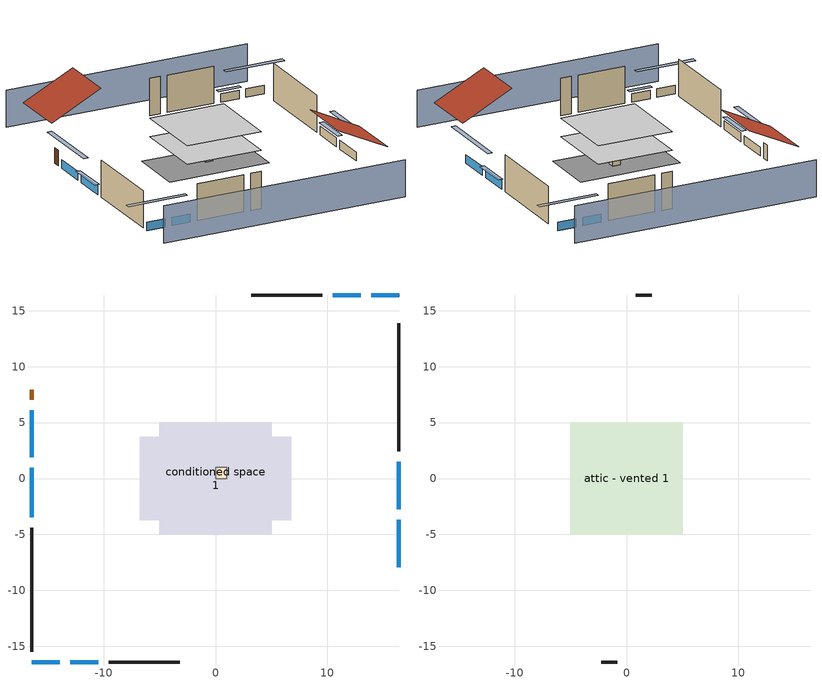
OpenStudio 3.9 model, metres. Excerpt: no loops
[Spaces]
conditioned space 1
 floor foundation (Slab1 construction): -6.75,-3.75 -6.75,3.75 6.75,3.75 6.75,-3.75 z0
 floor adiabatic (AdiabaticFloorConstruction): -5.03,-5.03 -5.03,5.03 5.03,5.03 5.03,-5.03 z2.44
 wall outside (Wall1 construction): 16.4,2.42 16.4,13.9 z0:4.88
 wall outside (Wall2 construction): -9.55,-16.4 -3.18,-16.4 z0:4.88
 wall outside (Wall3 construction): -16.4,-4.38 -16.4,-15.48 z0:4.88
 wall outside (Wall4 construction): 9.55,16.4 3.18,16.4 z0:4.88
 wall outside (AdiabaticWallConstruction): 16.4,-7.95 16.4,-3.69 / 16.4,-2.77 16.4,1.49 / -16.4,0.98 -16.4,-3.46 z0:1.16; -16.41,-16.4 -13.91,-16.4 / -12.98,-16.4 -10.48,-16.4 / 16.41,16.4 13.91,16.4 / 12.98,16.4 10.48,16.4 z0:1.1; -16.4,6.11 -16.4,1.91 z0:1.13
 wall outside (AdiabaticWallConstruction 1): -16.4,7.95 -16.4,7.04 z0:2.03
 window (WindowConstruction): 16.4,-7.95 16.4,-3.69 z0:1.16
 window (WindowConstruction 1): 16.4,-2.77 16.4,1.49 z0:1.16
 window (WindowConstruction 2): -16.4,-16.4 -13.91,-16.4 z0:1.1
 window (WindowConstruction 3): -12.98,-16.4 -10.48,-16.4 z0:1.1
 window (WindowConstruction 4): -16.4,6.11 -16.4,1.91 z0:1.13
 window (WindowConstruction 5): -16.4,0.98 -16.4,-3.46 z0:1.16
 window (WindowConstruction 6): 16.4,16.4 13.91,16.4 z0:1.1
 window (WindowConstruction 7): 12.98,16.4 10.48,16.4 z0:1.1
 door (Door): -16.4,7.95 -16.4,7.04 z0:2.03
 ceiling adiabatic (AdiabaticFloorConstruction): 5.03,-5.03 5.03,5.03 -5.03,5.03 -5.03,-5.03 z2.44
furnace airloop ret air space
 floor adiabatic (AdiabaticConst): 0,0 0,1 1,1 1,0 z0
 wall adiabatic (AdiabaticConst): 0,1 0,0 1,0 1,1 0,1 z0:1
 ceiling adiabatic (AdiabaticConst): 1,0 1,1 0,1 0,0 z1
attic - vented 1
 floor to conditioned space 1 (Floor1 construction Reversed): -5.03,-5.03 -5.03,5.03 5.03,5.03 5.03,-5.03 z4.88
 wall outside (Wall5 construction): -2.25,-16.4 -0.81,-16.4 z0:4.88
 wall outside (Wall6 construction): 2.25,16.4 0.81,16.4 z0:4.88
 roof outside (Roof1 construction): 16.4,-8.88,4.88 9.68,-8.88,8.24 9.68,-16.4,8.24 16.4,-16.4,4.88
 roof outside (Roof2 construction): -16.4,8.88,4.88 -9.68,8.88,8.24 -9.68,16.4,8.24 -16.4,16.4,4.88
shading: 16.4,20.98 -16.4,20.98 / -16.4,-20.98 16.4,-20.98 z0:4.88; 16.4,-0.95 16.4,-10.7 17.01,-10.7 17.01,-0.95 z3.9; 16.4,1.8 16.4,-3.07 17.01,-3.07 17.01,1.8 z1.46; -11.16,-16.4 -19.15,-16.4 -19.15,-17.01 -11.16,-17.01 z3.84; -10.18,-16.4 -13.28,-16.4 -13.28,-17.01 -10.18,-17.01 z1.4; -16.4,-0.83 -16.4,8.85 -17.01,8.85 -17.01,-0.83 z3.87; -16.4,-3.76 -16.4,1.29 -17.01,1.29 -17.01,-3.76 z1.46; 11.16,16.4 19.15,16.4 19.15,17.01 11.16,17.01 z3.84; 10.18,16.4 13.28,16.4 13.28,17.01 10.18,17.01 z1.4
[Site]
Portland Intl Arpt_OR: Latitude {deg}=45.59; Longitude {deg}=-122.6; Time Zone {hr}=-8; Elevation {m}=33; Terrain=Suburbs; Keep Site Location Information=Yes
[Site:GroundTemperature:Shallow]
10.2558, 8.96328, 8.85977, 9.47314, 11.9355, 14.3863, 16.5111, 17.8571, 17.9714, 16.8767, 14.8061, 12.4304
[Site:WaterMainsTemperature]
Calculation Method=Schedule; Temperature Schedule=mains temperature schedule
[Building]
Building 1
[Material] Roughness=Rough
Name | Thickness {m} | Conductivity {W/m-K} | Density {kg/m3} | Specific Heat {J/kg-K} | Thermal Absorptance | Solar Absorptance | Visible Absorptance
asphalt or fiberglass shingles | 0.00635 | 0.162714 | 1121.4 | 1465.45 | 0.9 | 0.85 | 0.85
roof rigid ins | 0.00281632 | 0.029427 | 32.04 | 1214.23 | 0.9 | 0.7 | 0.7
osb sheathing 0.5 in. | 0.0127 | 0.115458 | 512.64 | 1214.23 | 0.9 | 0.6 | 0.6
wood siding | 0.0254 | 0.102417 | 544.68 | 1172.36 | 0.9 | 0.85 | 0.85
osb sheathing 0.5 in. 1 | 0.0127 | 0.115458 | 512.64 | 1214.23 | 0.9 | 0.7 | 0.7
wall stud and cavity | 0.1397 | 0.550994 | 139.0536 | 1170.24 | 0.9 | 0.7 | 0.7
gypsum board | 0.0127 | 0.160291 | 801 | 837.4 | 0.9 | 0.6 | 0.6
wall stud and cavity 1 | 0.1397 | 0.727959 | 139.0536 | 1170.24 | 0.9 | 0.6 | 0.6
ceiling stud and cavity | 0.1397 | 0.118061 | 65.682 | 1177.47 | 0.9 | 0.7 | 0.7
concrete 4.0 in. | 0.1016 | 1.803125 | 2242.8 | 837.4 | 0.9 | 0.7 | 0.7
floor covering | 0.0127 | 0.0450781 | 54.468 | 1339.84 | 0.9 | 0.9 | 0.9
wood siding 1; wood siding 2 | 0.0254 | 0.102417 | 544.68 | 1172.36
wall rigid ins; floor rigid ins | 0.512978 | 0.029427 | 32.04 | 1214.23 | 0.9 | 0.7 | 0.7
wall stud and cavity 2 | 0.0889 | 0.380278 | 52.3479 | 1209.89 | 0.9 | 0.7 | 0.7
door material | 0.04445 | 0.0612267 | 512.64 | 1214.23 | 0.9 | 0.7 | 0.7
floor stud and cavity | 0.1397 | 1.75129 | 37.0049 | 1207.88 | 0.9 | 0.7 | 0.7
osb sheathing 0.75 in. | 0.01905 | 0.115458 | 512.64 | 1214.23 | 0.9 | 0.7 | 0.7
floor covering 1 | 0.0127 | 0.0433444 | 54.468 | 1339.84 | 0.9 | 0.6 | 0.6
wall stud and cavity 3 | 0.0889 | 0.391764 | 83.0341 | 1211.67 | 0.9 | 0.7 | 0.7
furniture material conditioned space 1 | 0.1524 | 0.115458 | 640.8 | 1214.23 | 0.9 | 0.6 | 0.6
[Construction]
Roof1 construction; Roof2 construction: asphalt or fiberglass shingles, roof rigid ins, osb sheathing 0.5 in.
Wall1 construction; Wall2 construction; Wall3 construction; Wall4 construction: wood siding, osb sheathing 0.5 in. 1, wall stud and cavity, gypsum board
Wall5 construction; Wall6 construction: wood siding, osb sheathing 0.5 in. 1, wall stud and cavity 1
Floor1 construction Reversed: gypsum board, ceiling stud and cavity
Slab1 construction: concrete 4.0 in., floor covering
WindowConstruction; WindowConstruction 1; WindowConstruction 2; WindowConstruction 3; WindowConstruction 4; WindowConstruction 5; WindowConstruction 6; WindowConstruction 7: WindowMaterial
AdiabaticWallConstruction: wood siding 1, wall rigid ins, wall stud and cavity 2, gypsum board
Door: door material
AdiabaticWallConstruction 1: wood siding 2, wall rigid ins, wall stud and cavity 2, gypsum board
AdiabaticFloorConstruction: floor stud and cavity, floor rigid ins, osb sheathing 0.75 in., floor covering 1
PartitionWallConstruction: gypsum board, wall stud and cavity 3, gypsum board
furniture construction conditioned space 1: furniture material conditioned space 1
AdiabaticConst: Adiabatic
[WindowMaterial:SimpleGlazingSystem]
WindowMaterial: U-Factor {W/m2-K}=4.76952; Solar Heat Gain Coefficient=0.63
[Material:NoMass]
Adiabatic: Roughness=Rough; Thermal Resistance {m2-K/W}=176.1
[ThermalZone] Multiplier=1; Use Ideal Air Loads=No
Name | Volume {m3} | Thermostat
conditioned space | 493.619 | conditioned space temperature setpoint
attic - vented | 75.9013
furnace airloop ret air zone | 1
[Sizing:Zone] Zone Cooling Design Supply Air Temperature Input Method=SupplyAirTemperature; Zone Cooling Design Supply Air Temperature {C}=14; Zone Cooling Design Supply Air Temperature Difference {deltaC}=11.11; Zone Heating Design Supply Air Temperature Input Method=SupplyAirTemperature; Zone Heating Design Supply Air Temperature {C}=40; Zone Heating Design Supply Air Temperature Difference {deltaC}=11.11; Zone Cooling Design Supply Air Humidity Ratio {kg-H2O/kg-air}=0.0085; Zone Heating Design Supply Air Humidity Ratio {kg-H2O/kg-air}=0.008; Cooling Design Air Flow Method=DesignDay; Heating Design Air Flow Method=DesignDay; Account for Dedicated Outdoor Air System=No; Dedicated Outdoor Air System Control Strategy=NeutralSupplyAir; Dedicated Outdoor Air Low Setpoint Temperature for Design {C}=autosize; Dedicated Outdoor Air High Setpoint Temperature for Design {C}=autosize; Zone Load Sizing Method=Sensible Load Only No Latent Load; Zone Latent Cooling Design Supply Air Humidity Ratio Input Method=HumidityRatioDifference; Zone Cooling Design Supply Air Humidity Ratio Difference {kgWater/kgDryAir}=0.005; Zone Latent Heating Design Supply Air Humidity Ratio Input Method=HumidityRatioDifference; Zone Humidification Design Supply Air Humidity Ratio Difference {kgWater/kgDryAir}=0.005; Sizing Option=Coincident
attic - vented; furnace airloop ret air zone
[Space]
Name | Thermal Zone | Volume {m3}
conditioned space 1 | conditioned space | 493.619
attic - vented 1 | attic - vented | 75.9013
furnace airloop ret air space | furnace airloop ret air zone
[ThermostatSetpoint:DualSetpoint]
conditioned space temperature setpoint: Heating Setpoint Temperature Schedule=heating setpoint; Cooling Setpoint Temperature Schedule=cooling setpoint; Temperature Difference Between Cutout And Setpoint {deltaC}=0
[Foundation:Kiva]
Foundation Kiva 1: Initial Indoor Air Temperature {C}=16.1111; Wall Height Above Grade {m}=0.1016; Wall Depth Below Slab {m}=0.2032
[Foundation:Kiva:Settings]
Soil Conductivity {W/m-K}=1.3848; Soil Density {kg/m3}=1842.3; Soil Specific Heat {J/kg-K}=418.7; Ground Solar Absorptivity=0.9; Ground Thermal Absorptivity=0.9; Ground Surface Roughness {m}=0.03; Far-Field Width {m}=40; Deep-Ground Boundary Condition=ZeroFlux; Deep-Ground Depth {m}=40; Minimum Cell Dimension {m}=0.2; Maximum Cell Growth Coefficient=3; Simulation Timestep=Timestep
[SurfaceProperty:ExposedFoundationPerimeter]
Slab1: Exposed Perimeter Calculation Method=TotalExposedPerimeter; Total Exposed Perimeter {m}=42.00144
[SurfaceProperty:IncidentSolarMultiplier] Incident Solar Multiplier=1; Incident Solar Multiplier Schedule=trans schedule winter=0.85 summer=0.7
Window1; Window2; Window3; Window4; Window5; Window6; Window7; Window8
[InternalMass:Definition] Design Level Calculation Method=SurfaceArea
Name | Construction | Surface Area {m2}
partition wall mass | PartitionWallConstruction | 202.436
furniture mass conditioned space 1 | furniture construction conditioned space 1 | 80.97429
[InternalMass] Space or SpaceType=conditioned space 1; Multiplier=1
Name | Internal Mass Definition
partition wall mass | partition wall mass
furniture mass conditioned space 1 | furniture mass conditioned space 1
[EnergyManagementSystem:Sensor]
Name | Output Variable or Output Meter Index Key | Output Variable or Output Meter
water_heater_T_set | water heater setpoint | Schedule Value
out_pb_s |  | Site Outdoor Air Barometric Pressure
out_wt_s |  | Site Outdoor Air Humidity Ratio
site_vw_s |  | Site Wind Speed
cool_season | cooling season schedule | Schedule Value
furnace_airloop_AH_MFR_s | Node 14 | System Node Mass Flow Rate
furnace_airloop_AH_VFR_s | Node 14 | System Node Current Density Volume Flow Rate
furnace_airloop_AH_Tout_s | Node 14 | System Node Temperature
furnace_airloop_AH_Wout_s | Node 14 | System Node Humidity Ratio
furnace_airloop_RA_T_s | Node 17 | System Node Temperature
furnace_airloop_Ra_W_s | Node 17 | System Node Humidity Ratio
furnace_airloop_0_DZ_T_s | attic - vented | Zone Air Temperature
furnace_airloop_0_DZ_W_s | attic - vented | Zone Mean Air Humidity Ratio
natural_vent_s | natural vent schedule | Schedule Value
htg_sp_s; htg_sp_s_1 | heating setpoint | Schedule Value
clg_sp_s; clg_sp_s_1 | cooling setpoint | Schedule Value
mech_vent_range_fan_0_sch_s | mech vent range fan 0 schedule | Schedule Value
mech_vent_bath_fan_0_sch_s | mech vent bath fan 0 schedule | Schedule Value
clothes_dryer_exhaust_0_sch_s | clothes_dryer | Schedule Value
htg_load_cond |  | Heating:EnergyTransfer:Zone:CONDITIONED SPACE
clg_load_cond |  | Cooling:EnergyTransfer:Zone:CONDITIONED SPACE
htg_load_duct |  | Heating:EnergyTransfer:Zone:FURNACE AIRLOOP RET AIR ZONE
clg_load_duct |  | Cooling:EnergyTransfer:Zone:FURNACE AIRLOOP RET AIR ZONE
s_conv | Floor1 | Surface Inside Face Convection Heat Gain Energy
s_ig | Floor1 | Surface Inside Face Internal Gains Radiation Heat Gain Energy
s_sol | Floor1 | Surface Inside Face Solar Radiation Heat Gain Energy
s_lgt | Floor1 | Surface Inside Face Lights Radiation Heat Gain Energy
s_surf | Floor1 | Surface Inside Face Net Surface Thermal Radiation Heat Gain Energy
s_conv_1 | inferred conditioned ceiling | Surface Inside Face Convection Heat Gain Energy
s_ig_1 | inferred conditioned ceiling | Surface Inside Face Internal Gains Radiation Heat Gain Energy
s_sol_1 | inferred conditioned ceiling | Surface Inside Face Solar Radiation Heat Gain Energy
s_lgt_1 | inferred conditioned ceiling | Surface Inside Face Lights Radiation Heat Gain Energy
s_surf_1 | inferred conditioned ceiling | Surface Inside Face Net Surface Thermal Radiation Heat Gain Energy
s_conv_2 | inferred conditioned floor | Surface Inside Face Convection Heat Gain Energy
s_ig_2 | inferred conditioned floor | Surface Inside Face Internal Gains Radiation Heat Gain Energy
s_sol_2 | inferred conditioned floor | Surface Inside Face Solar Radiation Heat Gain Energy
s_lgt_2 | inferred conditioned floor | Surface Inside Face Lights Radiation Heat Gain Energy
s_surf_2 | inferred conditioned floor | Surface Inside Face Net Surface Thermal Radiation Heat Gain Energy
s_conv_3 | Slab1 | Surface Inside Face Convection Heat Gain Energy
s_ig_3 | Slab1 | Surface Inside Face Internal Gains Radiation Heat Gain Energy
s_sol_3 | Slab1 | Surface Inside Face Solar Radiation Heat Gain Energy
s_lgt_3 | Slab1 | Surface Inside Face Lights Radiation Heat Gain Energy
s_surf_3 | Slab1 | Surface Inside Face Net Surface Thermal Radiation Heat Gain Energy
ss_sol | Door1 | Surface Inside Face Solar Radiation Heat Gain Energy
ss_lgt | Door1 | Surface Inside Face Lights Radiation Heat Gain Energy
ss_conv | Door1 | Surface Inside Face Convection Heat Gain Energy
ss_ig | Door1 | Surface Inside Face Internal Gains Radiation Heat Gain Energy
ss_surf | Door1 | Surface Inside Face Net Surface Thermal Radiation Heat Gain Energy
ss_conv_1 | Window1 | Surface Inside Face Convection Heat Gain Energy
ss_ig_1 | Window1 | Surface Inside Face Internal Gains Radiation Heat Gain Energy
ss_surf_1 | Window1 | Surface Inside Face Net Surface Thermal Radiation Heat Gain Energy
ss_trans_in | Window1 | Surface Window Transmitted Solar Radiation Rate
ss_back_out | Window1 | Surface Window Shortwave from Zone Back Out Window Heat Transfer Rate
ss_trans_out | Window1 | Surface Inside Face Initial Transmitted Diffuse Transmitted Out Window Solar Radiation Rate
ss_conv_2 | Window2 | Surface Inside Face Convection Heat Gain Energy
ss_ig_2 | Window2 | Surface Inside Face Internal Gains Radiation Heat Gain Energy
ss_surf_2 | Window2 | Surface Inside Face Net Surface Thermal Radiation Heat Gain Energy
ss_trans_in_1 | Window2 | Surface Window Transmitted Solar Radiation Rate
ss_back_out_1 | Window2 | Surface Window Shortwave from Zone Back Out Window Heat Transfer Rate
ss_trans_out_1 | Window2 | Surface Inside Face Initial Transmitted Diffuse Transmitted Out Window Solar Radiation Rate
ss_conv_3 | Window3 | Surface Inside Face Convection Heat Gain Energy
ss_ig_3 | Window3 | Surface Inside Face Internal Gains Radiation Heat Gain Energy
ss_surf_3 | Window3 | Surface Inside Face Net Surface Thermal Radiation Heat Gain Energy
ss_trans_in_2 | Window3 | Surface Window Transmitted Solar Radiation Rate
ss_back_out_2 | Window3 | Surface Window Shortwave from Zone Back Out Window Heat Transfer Rate
ss_trans_out_2 | Window3 | Surface Inside Face Initial Transmitted Diffuse Transmitted Out Window Solar Radiation Rate
ss_conv_4 | Window4 | Surface Inside Face Convection Heat Gain Energy
ss_ig_4 | Window4 | Surface Inside Face Internal Gains Radiation Heat Gain Energy
ss_surf_4 | Window4 | Surface Inside Face Net Surface Thermal Radiation Heat Gain Energy
ss_trans_in_3 | Window4 | Surface Window Transmitted Solar Radiation Rate
ss_back_out_3 | Window4 | Surface Window Shortwave from Zone Back Out Window Heat Transfer Rate
ss_trans_out_3 | Window4 | Surface Inside Face Initial Transmitted Diffuse Transmitted Out Window Solar Radiation Rate
ss_conv_5 | Window5 | Surface Inside Face Convection Heat Gain Energy
ss_ig_5 | Window5 | Surface Inside Face Internal Gains Radiation Heat Gain Energy
ss_surf_5 | Window5 | Surface Inside Face Net Surface Thermal Radiation Heat Gain Energy
ss_trans_in_4 | Window5 | Surface Window Transmitted Solar Radiation Rate
ss_back_out_4 | Window5 | Surface Window Shortwave from Zone Back Out Window Heat Transfer Rate
ss_trans_out_4 | Window5 | Surface Inside Face Initial Transmitted Diffuse Transmitted Out Window Solar Radiation Rate
ss_conv_6 | Window6 | Surface Inside Face Convection Heat Gain Energy
ss_ig_6 | Window6 | Surface Inside Face Internal Gains Radiation Heat Gain Energy
ss_surf_6 | Window6 | Surface Inside Face Net Surface Thermal Radiation Heat Gain Energy
ss_trans_in_5 | Window6 | Surface Window Transmitted Solar Radiation Rate
ss_back_out_5 | Window6 | Surface Window Shortwave from Zone Back Out Window Heat Transfer Rate
ss_trans_out_5 | Window6 | Surface Inside Face Initial Transmitted Diffuse Transmitted Out Window Solar Radiation Rate
ss_conv_7 | Window7 | Surface Inside Face Convection Heat Gain Energy
ss_ig_7 | Window7 | Surface Inside Face Internal Gains Radiation Heat Gain Energy
ss_surf_7 | Window7 | Surface Inside Face Net Surface Thermal Radiation Heat Gain Energy
ss_trans_in_6 | Window7 | Surface Window Transmitted Solar Radiation Rate
ss_back_out_6 | Window7 | Surface Window Shortwave from Zone Back Out Window Heat Transfer Rate
ss_trans_out_6 | Window7 | Surface Inside Face Initial Transmitted Diffuse Transmitted Out Window Solar Radiation Rate
ss_conv_8 | Window8 | Surface Inside Face Convection Heat Gain Energy
ss_ig_8 | Window8 | Surface Inside Face Internal Gains Radiation Heat Gain Energy
ss_surf_8 | Window8 | Surface Inside Face Net Surface Thermal Radiation Heat Gain Energy
ss_trans_in_7 | Window8 | Surface Window Transmitted Solar Radiation Rate
ss_back_out_7 | Window8 | Surface Window Shortwave from Zone Back Out Window Heat Transfer Rate
ss_trans_out_7 | Window8 | Surface Inside Face Initial Transmitted Diffuse Transmitted Out Window Solar Radiation Rate
s_conv_4 | Wall1 | Surface Inside Face Convection Heat Gain Energy
s_ig_4 | Wall1 | Surface Inside Face Internal Gains Radiation Heat Gain Energy
s_sol_4 | Wall1 | Surface Inside Face Solar Radiation Heat Gain Energy
s_lgt_4 | Wall1 | Surface Inside Face Lights Radiation Heat Gain Energy
s_surf_4 | Wall1 | Surface Inside Face Net Surface Thermal Radiation Heat Gain Energy
s_conv_5 | Wall2 | Surface Inside Face Convection Heat Gain Energy
s_ig_5 | Wall2 | Surface Inside Face Internal Gains Radiation Heat Gain Energy
s_sol_5 | Wall2 | Surface Inside Face Solar Radiation Heat Gain Energy
s_lgt_5 | Wall2 | Surface Inside Face Lights Radiation Heat Gain Energy
s_surf_5 | Wall2 | Surface Inside Face Net Surface Thermal Radiation Heat Gain Energy
s_conv_6 | Wall3 | Surface Inside Face Convection Heat Gain Energy
s_ig_6 | Wall3 | Surface Inside Face Internal Gains Radiation Heat Gain Energy
s_sol_6 | Wall3 | Surface Inside Face Solar Radiation Heat Gain Energy
s_lgt_6 | Wall3 | Surface Inside Face Lights Radiation Heat Gain Energy
s_surf_6 | Wall3 | Surface Inside Face Net Surface Thermal Radiation Heat Gain Energy
s_conv_7 | Wall4 | Surface Inside Face Convection Heat Gain Energy
s_ig_7 | Wall4 | Surface Inside Face Internal Gains Radiation Heat Gain Energy
s_sol_7 | Wall4 | Surface Inside Face Solar Radiation Heat Gain Energy
s_lgt_7 | Wall4 | Surface Inside Face Lights Radiation Heat Gain Energy
s_surf_7 | Wall4 | Surface Inside Face Net Surface Thermal Radiation Heat Gain Energy
im_conv | furniture mass conditioned space 1 | Surface Inside Face Convection Heat Gain Energy
im_ig | furniture mass conditioned space 1 | Surface Inside Face Internal Gains Radiation Heat Gain Energy
im_sol | furniture mass conditioned space 1 | Surface Inside Face Solar Radiation Heat Gain Energy
im_lgt | furniture mass conditioned space 1 | Surface Inside Face Lights Radiation Heat Gain Energy
im_surf | furniture mass conditioned space 1 | Surface Inside Face Net Surface Thermal Radiation Heat Gain Energy
im_conv_1 | partition wall mass | Surface Inside Face Convection Heat Gain Energy
im_ig_1 | partition wall mass | Surface Inside Face Internal Gains Radiation Heat Gain Energy
im_sol_1 | partition wall mass | Surface Inside Face Solar Radiation Heat Gain Energy
im_lgt_1 | partition wall mass | Surface Inside Face Lights Radiation Heat Gain Energy
im_surf_1 | partition wall mass | Surface Inside Face Net Surface Thermal Radiation Heat Gain Energy
airflow_gain | infil flow | Infiltration Sensible Heat Gain Energy
airflow_loss | infil flow | Infiltration Sensible Heat Loss Energy
airflow_gain_1 | natural vent flow | Infiltration Sensible Heat Gain Energy
airflow_loss_1 | natural vent flow | Infiltration Sensible Heat Loss Energy
airflow_gain_2 | whole house fan flow | Infiltration Sensible Heat Gain Energy
airflow_loss_2 | whole house fan flow | Infiltration Sensible Heat Loss Energy
mv_conv | mech vent bath fan 0 | Electric Equipment Convective Heating Energy
mv_rad | mech vent bath fan 0 | Electric Equipment Radiant Heating Energy
mv_conv_1 | mech vent house fan | Electric Equipment Convective Heating Energy
mv_rad_1 | mech vent house fan | Electric Equipment Radiant Heating Energy
mv_conv_2 | mech vent house fan cfis | Electric Equipment Convective Heating Energy
mv_rad_2 | mech vent house fan cfis | Electric Equipment Radiant Heating Energy
mv_conv_3 | mech vent range fan 0 | Electric Equipment Convective Heating Energy
mv_rad_3 | mech vent range fan 0 | Electric Equipment Radiant Heating Energy
mv_conv_4 | mech vent house fan latent load | Other Equipment Convective Heating Energy
mv_rad_4 | mech vent house fan latent load | Other Equipment Radiant Heating Energy
mv_conv_5 | mech vent house fan sensible load | Other Equipment Convective Heating Energy
mv_rad_5 | mech vent house fan sensible load | Other Equipment Radiant Heating Energy
ducts_conv | furnace airloop_0 RetCondToRP | Other Equipment Convective Heating Energy
ducts_rad | furnace airloop_0 RetCondToRP | Other Equipment Radiant Heating Energy
ducts_conv_1 | furnace airloop_0 RetLatLkToRP | Other Equipment Convective Heating Energy
ducts_rad_1 | furnace airloop_0 RetLatLkToRP | Other Equipment Radiant Heating Energy
ducts_conv_2 | furnace airloop_0 RetSensLkToRP | Other Equipment Convective Heating Energy
ducts_rad_2 | furnace airloop_0 RetSensLkToRP | Other Equipment Radiant Heating Energy
ducts_conv_3 | furnace airloop_0 SupCondToLv | Other Equipment Convective Heating Energy
ducts_rad_3 | furnace airloop_0 SupCondToLv | Other Equipment Radiant Heating Energy
ducts_conv_4 | furnace airloop_0 SupLatLkToCond | Other Equipment Convective Heating Energy
ducts_rad_4 | furnace airloop_0 SupLatLkToCond | Other Equipment Radiant Heating Energy
ducts_conv_5 | furnace airloop_0 SupSensLkToCond | Other Equipment Convective Heating Energy
ducts_rad_5 | furnace airloop_0 SupSensLkToCond | Other Equipment Radiant Heating Energy
ig_lgt_conv | interior lighting | Lights Convective Heating Energy
ig_lgt_rad | interior lighting | Lights Radiant Heating Energy
ig_lgt_vis | interior lighting | Lights Visible Radiation Heating Energy
ig_ee_conv | ceiling fan | Electric Equipment Convective Heating Energy
ig_ee_rad | ceiling fan | Electric Equipment Radiant Heating Energy
ig_ee_conv_1 | clothes dryer | Electric Equipment Convective Heating Energy
ig_ee_rad_1 | clothes dryer | Electric Equipment Radiant Heating Energy
ig_ee_conv_2 | clothes washer | Electric Equipment Convective Heating Energy
ig_ee_rad_2 | clothes washer | Electric Equipment Radiant Heating Energy
ig_ee_conv_3 | cooking range | Electric Equipment Convective Heating Energy
ig_ee_rad_3 | cooking range | Electric Equipment Radiant Heating Energy
ig_ee_conv_4 | dishwasher | Electric Equipment Convective Heating Energy
ig_ee_rad_4 | dishwasher | Electric Equipment Radiant Heating Energy
ig_ee_conv_5 | fridge | Electric Equipment Convective Heating Energy
ig_ee_rad_5 | fridge | Electric Equipment Radiant Heating Energy
ig_ee_conv_6 | misc plug loads | Electric Equipment Convective Heating Energy
ig_ee_rad_6 | misc plug loads | Electric Equipment Radiant Heating Energy
ig_ee_conv_7 | misc pool pump | Electric Equipment Convective Heating Energy
ig_ee_rad_7 | misc pool pump | Electric Equipment Radiant Heating Energy
ig_ee_conv_8 | misc tv | Electric Equipment Convective Heating Energy
ig_ee_rad_8 | misc tv | Electric Equipment Radiant Heating Energy
ig_ee_conv_9 | whole house fan | Electric Equipment Convective Heating Energy
ig_ee_rad_9 | whole house fan | Electric Equipment Radiant Heating Energy
ig_oe_conv | clothes dryer 1 | Other Equipment Convective Heating Energy
ig_oe_rad | clothes dryer 1 | Other Equipment Radiant Heating Energy
ig_oe_conv_1 | cooking range 1 | Other Equipment Convective Heating Energy
ig_oe_rad_1 | cooking range 1 | Other Equipment Radiant Heating Energy
ig_oe_conv_2 | general water use latent | Other Equipment Convective Heating Energy
ig_oe_rad_2 | general water use latent | Other Equipment Radiant Heating Energy
ig_oe_conv_3 | general water use sensible | Other Equipment Convective Heating Energy
ig_oe_rad_3 | general water use sensible | Other Equipment Radiant Heating Energy
ig_oe_conv_4 | water heater energy adjustment1 | Other Equipment Convective Heating Energy
ig_oe_rad_4 | water heater energy adjustment1 | Other Equipment Radiant Heating Energy
ig_oe_conv_5 | water heater lat | Other Equipment Convective Heating Energy
ig_oe_rad_5 | water heater lat | Other Equipment Radiant Heating Energy
ig_oe_conv_6 | water heater sens | Other Equipment Convective Heating Energy
ig_oe_rad_6 | water heater sens | Other Equipment Radiant Heating Energy
ig_ppl_conv | occupants | People Convective Heating Energy
ig_ppl_rad | occupants | People Radiant Heating Energy
[EnergyManagementSystem:Program]
room_ac_supply_fan_disaggregate_program: Set room_ac_supply_fan_clg = 0; If room_ac_clg_coil_s > 0; Set room_ac_supply_fan_clg = room_ac_supply_fan_s; EndIf
furnace_supply_fan_disaggregate_program: Set furnace_supply_fan_primary_htg = 0; If furnace_htg_coil_s > 0; Set furnace_supply_fan_primary_htg = furnace_supply_fan_s; EndIf
[ElectricEquipment:Definition] Design Level Calculation Method=EquipmentLevel
Name | Design Level {W} | Fraction Latent | Fraction Radiant | Fraction Lost
ceiling fan | 18.2527 | 0 | 0.558 | 0
clothes washer | 157.866 | 0.03 | 0.162 | 0.7
clothes dryer | 1764.68 | 0.015 | 0.081 | 0.85
dishwasher | 248.501 | 0.3 | 0.18 | 0.4
fridge | 123.522 | 0 | 0.6 | 0
cooking range | 66.5221 | 0.16 | 0.384 | 0.2
misc tv | 401.34 | 0 | 0.6 | 0
misc plug loads | 300.97 | 0.021 | 0.558 | 0.049
misc pool pump | 1821.43 | 0 | 0 | 1
whole house fan; mech vent house fan | 0 | 0 | 0 | 1
mech vent house fan cfis | 0 | 0 | 0 | 0
mech vent range fan 0; mech vent bath fan 0 | 30 | 0 | 0 | 1
[ElectricEquipment] Space or SpaceType=conditioned space 1
Name | Electric Equipment Definition | Schedule
ceiling fan | ceiling fan | ceiling_fan
clothes washer | clothes washer | clothes_washer
clothes dryer | clothes dryer | clothes_dryer
dishwasher | dishwasher | dishwasher
fridge | fridge | fridge schedule
cooking range | cooking range | cooking_range
misc tv | misc tv | plug_loads_tv
misc plug loads | misc plug loads | plug_loads_other
misc pool pump | misc pool pump | misc pool pump schedule
whole house fan | whole house fan | Always On Discrete
mech vent house fan | mech vent house fan | mech vent house fan schedule
mech vent house fan cfis | mech vent house fan cfis | mech vent house fan cfis schedule
mech vent range fan 0 | mech vent range fan 0 | mech vent range fan 0 schedule
mech vent bath fan 0 | mech vent bath fan 0 | mech vent bath fan 0 schedule
[EnergyManagementSystem:Actuator]
Name | Actuated Component | Actuated Component Type | Actuated Component Control Type | Zone or Space
water_heater_sens_act | water heater sens | OtherEquipment | Power Level | conditioned space 1
water_heater_lat_act | water heater lat | OtherEquipment | Power Level | conditioned space 1
water_heater_hpwh_ec_adj_act | water heater energy adjustment1 | OtherEquipment | Power Level | conditioned space 1
furnace_airloop_0_SupSensLkToCond_act | furnace airloop_0 SupSensLkToCond | OtherEquipment | Power Level | conditioned space 1
furnace_airloop_0_SupLatLkToCond_act | furnace airloop_0 SupLatLkToCond | OtherEquipment | Power Level | conditioned space 1
furnace_airloop_0_SupCondToLv_act | furnace airloop_0 SupCondToLv | OtherEquipment | Power Level | conditioned space 1
furnace_airloop_0_RetCondToRP_act | furnace airloop_0 RetCondToRP | OtherEquipment | Power Level | furnace airloop ret air space
furnace_airloop_0_RetSensLkToRP_act | furnace airloop_0 RetSensLkToRP | OtherEquipment | Power Level | furnace airloop ret air space
furnace_airloop_0_RetLatLkToRP_act | furnace airloop_0 RetLatLkToRP | OtherEquipment | Power Level | furnace airloop ret air space
furnace_airloop_0_SupCondToDZ_act | furnace airloop_0 SupCondToDZ | OtherEquipment | Power Level | attic - vented 1
furnace_airloop_0_RetCondToDZ_act | furnace airloop_0 RetCondToDZ | OtherEquipment | Power Level | attic - vented 1
furnace_airloop_0_SupSensLkToDZ_act | furnace airloop_0 SupSensLkToDZ | OtherEquipment | Power Level | attic - vented 1
furnace_airloop_0_SupLatLkToDZ_act | furnace airloop_0 SupLatLkToDZ | OtherEquipment | Power Level | attic - vented 1
whole_house_fan_act | whole house fan | ElectricEquipment | Electricity Rate | conditioned space 1
mech_vent_house_fan_cfis_act | mech vent house fan cfis | ElectricEquipment | Electricity Rate | conditioned space 1
mech_vent_house_fan_sensible_load_act | mech vent house fan sensible load | OtherEquipment | Power Level | conditioned space 1
mech_vent_house_fan_latent_load_act | mech vent house fan latent load | OtherEquipment | Power Level | conditioned space 1
[OtherEquipment:Definition] Design Level Calculation Method=EquipmentLevel
Name | Design Level {W} | Fraction Latent | Fraction Radiant | Fraction Lost
water heater sens; furnace airloop_0 SupSensLkToCond; furnace airloop_0 SupCondToLv; furnace airloop_0 RetCondToRP; furnace airloop_0 RetSensLkToRP; furnace airloop_0 SupCondToDZ; furnace airloop_0 RetCondToDZ; furnace airloop_0 SupSensLkToDZ; mech vent house fan sensible load | 0 | 0 | 0 | 0
water heater lat; furnace airloop_0 SupLatLkToCond; furnace airloop_0 RetLatLkToRP; furnace airloop_0 SupLatLkToDZ; mech vent house fan latent load | 0 | 1 | 0 | 0
water heater energy adjustment1 | 0.01 | 0 | 0 | 1
clothes dryer 2 | 0 | 0.015 | 0.081 | 0.85
cooking range 2 | 1949.57 | 0.16 | 0.384 | 0.2
general water use sensible | -152.691 | 0 | 0.6 | 0
general water use latent | 154.931 | 1 | 0 | 0
[OtherEquipment]
Name | Other Equipment Definition | Space or SpaceType | Schedule | Fuel Type
water heater sens | water heater sens | conditioned space 1 | Always On Discrete
water heater lat | water heater lat | conditioned space 1 | Always On Discrete
water heater energy adjustment1 | water heater energy adjustment1 | conditioned space 1 | Always On Discrete | Electricity
clothes dryer 1 | clothes dryer 2 | conditioned space 1 | clothes_dryer | Electricity
cooking range 1 | cooking range 2 | conditioned space 1 | cooking_range | NaturalGas
general water use sensible | general water use sensible | conditioned space 1 | general water use schedule
general water use latent | general water use latent | conditioned space 1 | general water use schedule
furnace airloop_0 SupSensLkToCond | furnace airloop_0 SupSensLkToCond | conditioned space 1 | Always On Discrete
furnace airloop_0 SupLatLkToCond | furnace airloop_0 SupLatLkToCond | conditioned space 1 | Always On Discrete
furnace airloop_0 SupCondToLv | furnace airloop_0 SupCondToLv | conditioned space 1 | Always On Discrete
furnace airloop_0 RetCondToRP | furnace airloop_0 RetCondToRP | furnace airloop ret air space | Always On Discrete
furnace airloop_0 RetSensLkToRP | furnace airloop_0 RetSensLkToRP | furnace airloop ret air space | Always On Discrete
furnace airloop_0 RetLatLkToRP | furnace airloop_0 RetLatLkToRP | furnace airloop ret air space | Always On Discrete
furnace airloop_0 SupCondToDZ | furnace airloop_0 SupCondToDZ | attic - vented 1 | Always On Discrete
furnace airloop_0 RetCondToDZ | furnace airloop_0 RetCondToDZ | attic - vented 1 | Always On Discrete
furnace airloop_0 SupSensLkToDZ | furnace airloop_0 SupSensLkToDZ | attic - vented 1 | Always On Discrete
furnace airloop_0 SupLatLkToDZ | furnace airloop_0 SupLatLkToDZ | attic - vented 1 | Always On Discrete
mech vent house fan sensible load | mech vent house fan sensible load | conditioned space 1 | Always On Discrete
mech vent house fan latent load | mech vent house fan latent load | conditioned space 1 | Always On Discrete
[WaterUse:Equipment:Definition]
Name | Peak Flow Rate {m3/s}
clothes washer | 1.45853e-06
dishwasher | 3.12651e-06
[Lights:Definition]
interior lighting: Design Level Calculation Method=LightingLevel; Lighting Level {W}=286.611; Fraction Radiant=0.6; Fraction Visible=0.2; Return Air Fraction=0
[Lights]
interior lighting: Lights Definition=interior lighting; Space or SpaceType=conditioned space 1; Schedule=lighting_interior; Fraction Replaceable=1
[Exterior:Lights:Definition]
exterior lighting: Design Level {W}=8.01452
[Exterior:Lights]
exterior lighting: Exterior Lights Definition=exterior lighting; Schedule=exterior lighting schedule
[People:Definition]
occupants: Number of People Calculation Method=People; Number of People {people}=8; Fraction Radiant=0.314171; Sensible Heat Fraction=0.56303; Carbon Dioxide Generation Rate {m3/s-W}=0; Enable ASHRAE 55 Comfort Warnings=No; Mean Radiant Temperature Calculation Type=EnclosureAveraged
[People]
occupants: People Definition=occupants; Space or SpaceType=conditioned space 1; Number of People Schedule=occupants; Activity Level Schedule=occupants activity schedule; Multiplier=1
[ZoneMixing] Schedule=Always On Continuous; Design Flow Rate Calculation Method=Flow/Zone; Design Flow Rate {m3/s}=0
Name | Zone or Space | Source Zone or Space
furnace airloop_0 ZoneMixDZToCond mix | conditioned space | attic - vented
furnace airloop_0 ZoneMixCondToDZ mix; whole house fan mix | attic - vented | conditioned space
[SpaceInfiltration:DesignFlowRate] Schedule=Always On Discrete; Design Flow Rate Calculation Method=Flow/Space; Design Flow Rate {m3/s}=0
Name | Space or SpaceType
natural vent flow; whole house fan flow; infil flow | conditioned space 1
attic_vented 1 duct leakage imbalance infil flow | attic - vented 1
[SpaceInfiltration:EffectiveLeakageArea]
infil attic - vented 1: Space or SpaceType=attic - vented 1; Schedule=Always On Discrete; Effective Air Leakage Area {cm2}=3373.59; Stack Coefficient=0.000156436; Wind Coefficient=4.17797e-05
[Schedule:Ruleset]
Name | Default Day Schedule
heating setpoint | heating setpoint default day
cooling setpoint | cooling setpoint default day
trans schedule winter=0.85 summer=0.7 | trans schedule winter=0.85 summer=0.7 default day
exterior lighting schedule | exterior lighting schedule default day
misc pool pump schedule | misc pool pump schedule default day
general water use schedule | general water use schedule default day
mech vent range fan 0 schedule | mech vent range fan 0 schedule default day
mech vent bath fan 0 schedule | mech vent bath fan 0 schedule default day
[Schedule:Day]
heating setpoint default day; cooling setpoint default day; trans schedule winter=0.85 summer=0.7 default day; exterior lighting schedule default day; misc pool pump schedule default day; general water use schedule default day; mech vent range fan 0 schedule default day; mech vent bath fan 0 schedule default day: 24, 0, 0
heating setpoint day; cooling setpoint day: 4, 0, 16.1111, 5, 0, 17.5, 19, 0, 18.3333, 20, 0, 16.9444, 24, 0, 16.1111
trans schedule winter=0.85 summer=0.7 day; trans schedule winter=0.85 summer=0.7 day 2: 24, 0, 0.85
trans schedule winter=0.85 summer=0.7 day 1: 24, 0, 0.7
exterior lighting schedule day: 1, 0, 0.566667, 3, 0, 0.524167, 5, 0, 0.495833, 6, 0, 0.5525, 7, 0, 0.623333, 8, 0, 0.580833, 9, 0, 0.439167, 10, 0, 0.354167, 12, 0, 0.34, 13, 0, 0.354167, 14, 0, 0.396667, 15, 0, 0.425, 16, 0, 0.495833, 17, 0, 0.623333, 18, 0, 0.793333, 19, 0, 0.906667, 20, 0, 0.963333, 21, 0, 0.991667, 22, 0, 0.920833, 23, 0, 0.793333, 24, 0, 0.665833
exterior lighting schedule day 1: 1, 0, 0.528571, 3, 0, 0.488929, 5, 0, 0.4625, 6, 0, 0.515357, 7, 0, 0.581429, 8, 0, 0.541786, 9, 0, 0.409643, 10, 0, 0.330357, 12, 0, 0.317143, 13, 0, 0.330357, 14, 0, 0.37, 15, 0, 0.396429, 16, 0, 0.4625, 17, 0, 0.581429, 18, 0, 0.74, 19, 0, 0.845714, 20, 0, 0.898571, 21, 0, 0.925, 22, 0, 0.858929, 23, 0, 0.74, 24, 0, 0.621071
exterior lighting schedule day 2: 1, 0, 0.485714, 3, 0, 0.449286, 5, 0, 0.425, 6, 0, 0.473571, 7, 0, 0.534286, 8, 0, 0.497857, 9, 0, 0.376429, 10, 0, 0.303571, 12, 0, 0.291429, 13, 0, 0.303571, 14, 0, 0.34, 15, 0, 0.364286, 16, 0, 0.425, 17, 0, 0.534286, 18, 0, 0.68, 19, 0, 0.777143, 20, 0, 0.825714, 21, 0, 0.85, 22, 0, 0.789286, 23, 0, 0.68, 24, 0, 0.570714
exterior lighting schedule day 3: 1, 0, 0.442857, 3, 0, 0.409643, 5, 0, 0.3875, 6, 0, 0.431786, 7, 0, 0.487143, 8, 0, 0.453929, 9, 0, 0.343214, 10, 0, 0.276786, 12, 0, 0.265714, 13, 0, 0.276786, 14, 0, 0.31, 15, 0, 0.332143, 16, 0, 0.3875, 17, 0, 0.487143, 18, 0, 0.62, 19, 0, 0.708571, 20, 0, 0.752857, 21, 0, 0.775, 22, 0, 0.719643, 23, 0, 0.62, 24, 0, 0.520357
exterior lighting schedule day 4: 1, 0, 0.4, 3, 0, 0.37, 5, 0, 0.35, 6, 0, 0.39, 7, 0, 0.44, 8, 0, 0.41, 9, 0, 0.31, 10, 0, 0.25, 12, 0, 0.24, 13, 0, 0.25, 14, 0, 0.28, 15, 0, 0.3, 16, 0, 0.35, 17, 0, 0.44, 18, 0, 0.56, 19, 0, 0.64, 20, 0, 0.68, 21, 0, 0.7, 22, 0, 0.65, 23, 0, 0.56, 24, 0, 0.47
exterior lighting schedule day 5: 1, 0, 0.380952, 3, 0, 0.352381, 5, 0, 0.333333, 6, 0, 0.371429, 7, 0, 0.419048, 8, 0, 0.390476, 9, 0, 0.295238, 10, 0, 0.238095, 12, 0, 0.228571, 13, 0, 0.238095, 14, 0, 0.266667, 15, 0, 0.285714, 16, 0, 0.333333, 17, 0, 0.419048, 18, 0, 0.533333, 19, 0, 0.609524, 20, 0, 0.647619, 21, 0, 0.666667, 22, 0, 0.619048, 23, 0, 0.533333, 24, 0, 0.447619
exterior lighting schedule day 6: 1, 0, 0.390476, 3, 0, 0.36119, 5, 0, 0.341667, 6, 0, 0.380714, 7, 0, 0.429524, 8, 0, 0.400238, 9, 0, 0.302619, 10, 0, 0.244048, 12, 0, 0.234286, 13, 0, 0.244048, 14, 0, 0.273333, 15, 0, 0.292857, 16, 0, 0.341667, 17, 0, 0.429524, 18, 0, 0.546667, 19, 0, 0.624762, 20, 0, 0.66381, 21, 0, 0.683333, 22, 0, 0.634524, 23, 0, 0.546667, 24, 0, 0.45881
exterior lighting schedule day 7: 1, 0, 0.419048, 3, 0, 0.387619, 5, 0, 0.366667, 6, 0, 0.408571, 7, 0, 0.460952, 8, 0, 0.429524, 9, 0, 0.324762, 10, 0, 0.261905, 12, 0, 0.251429, 13, 0, 0.261905, 14, 0, 0.293333, 15, 0, 0.314286, 16, 0, 0.366667, 17, 0, 0.460952, 18, 0, 0.586667, 19, 0, 0.670476, 20, 0, 0.712381, 21, 0, 0.733333, 22, 0, 0.680952, 23, 0, 0.586667, 24, 0, 0.492381
exterior lighting schedule day 8: 1, 0, 0.466667, 3, 0, 0.431667, 5, 0, 0.408333, 6, 0, 0.455, 7, 0, 0.513333, 8, 0, 0.478333, 9, 0, 0.361667, 10, 0, 0.291667, 12, 0, 0.28, 13, 0, 0.291667, 14, 0, 0.326667, 15, 0, 0.35, 16, 0, 0.408333, 17, 0, 0.513333, 18, 0, 0.653333, 19, 0, 0.746667, 20, 0, 0.793333, 21, 0, 0.816667, 22, 0, 0.758333, 23, 0, 0.653333, 24, 0, 0.548333
exterior lighting schedule day 9: 1, 0, 0.509524, 3, 0, 0.47131, 5, 0, 0.445833, 6, 0, 0.496786, 7, 0, 0.560476, 8, 0, 0.522262, 9, 0, 0.394881, 10, 0, 0.318452, 12, 0, 0.305714, 13, 0, 0.318452, 14, 0, 0.356667, 15, 0, 0.382143, 16, 0, 0.445833, 17, 0, 0.560476, 18, 0, 0.713333, 19, 0, 0.815238, 20, 0, 0.86619, 21, 0, 0.891667, 22, 0, 0.827976, 23, 0, 0.713333, 24, 0, 0.59869
exterior lighting schedule day 10: 1, 0, 0.552381, 3, 0, 0.510952, 5, 0, 0.483333, 6, 0, 0.538571, 7, 0, 0.607619, 8, 0, 0.56619, 9, 0, 0.428095, 10, 0, 0.345238, 12, 0, 0.331429, 13, 0, 0.345238, 14, 0, 0.386667, 15, 0, 0.414286, 16, 0, 0.483333, 17, 0, 0.607619, 18, 0, 0.773333, 19, 0, 0.88381, 20, 0, 0.939048, 21, 0, 0.966667, 22, 0, 0.897619, 23, 0, 0.773333, 24, 0, 0.649048
exterior lighting schedule day 11: 1, 0, 0.571429, 3, 0, 0.528571, 5, 0, 0.5, 6, 0, 0.557143, 7, 0, 0.628571, 8, 0, 0.585714, 9, 0, 0.442857, 10, 0, 0.357143, 12, 0, 0.342857, 13, 0, 0.357143, 14, 0, 0.4, 15, 0, 0.428571, 16, 0, 0.5, 17, 0, 0.628571, 18, 0, 0.8, 19, 0, 0.914286, 20, 0, 0.971429, 21, 0, 1, 22, 0, 0.928571, 23, 0, 0.8, 24, 0, 0.671429
misc pool pump schedule day; misc pool pump schedule day 10: 3, 0, 0.0234796, 4, 0, 0.0313062, 5, 0, 0.0626123, 6, 0, 0.117398, 7, 0, 0.20349, 8, 0, 0.344368, 9, 0, 0.657429, 10, 0, 0.947011, 11, 0, 0.993971, 12, 0, 0.947011, 13, 0, 0.939185, 14, 0, 0.704389, 15, 0, 0.586991, 16, 0, 0.477419, 17, 0, 0.289582, 18, 0, 0.18001, 19, 0, 0.101745, 20, 0, 0.0626123, 21, 0, 0.0313062, 24, 0, 0.0234796
misc pool pump schedule day 1: 3, 0, 0.023622, 4, 0, 0.0314961, 5, 0, 0.0629921, 6, 0, 0.11811, 7, 0, 0.204724, 8, 0, 0.346457, 9, 0, 0.661417, 10, 0, 0.952756, 11, 0, 1, 12, 0, 0.952756, 13, 0, 0.944882, 14, 0, 0.708661, 15, 0, 0.590551, 16, 0, 0.480315, 17, 0, 0.291339, 18, 0, 0.181102, 19, 0, 0.102362, 20, 0, 0.0629921, 21, 0, 0.0314961, 24, 0, 0.023622
misc pool pump schedule day 2; misc pool pump schedule day 4: 3, 0, 0.0206108, 4, 0, 0.0274811, 5, 0, 0.0549621, 6, 0, 0.103054, 7, 0, 0.178627, 8, 0, 0.302292, 9, 0, 0.577102, 10, 0, 0.831302, 11, 0, 0.872524, 12, 0, 0.831302, 13, 0, 0.824432, 14, 0, 0.618324, 15, 0, 0.51527, 16, 0, 0.419086, 17, 0, 0.2542, 18, 0, 0.158016, 19, 0, 0.0893134, 20, 0, 0.0549621, 21, 0, 0.0274811, 24, 0, 0.0206108
misc pool pump schedule day 3: 3, 0, 0.0205498, 4, 0, 0.0273997, 5, 0, 0.0547994, 6, 0, 0.102749, 7, 0, 0.178098, 8, 0, 0.301396, 9, 0, 0.575393, 10, 0, 0.82884, 11, 0, 0.86994, 12, 0, 0.82884, 13, 0, 0.82199, 14, 0, 0.616493, 15, 0, 0.513744, 16, 0, 0.417845, 17, 0, 0.253447, 18, 0, 0.157548, 19, 0, 0.0890489, 20, 0, 0.0547994, 21, 0, 0.0273997, 24, 0, 0.0205498
misc pool pump schedule day 5; misc pool pump schedule day 7: 3, 0, 0.0180675, 4, 0, 0.02409, 5, 0, 0.04818, 6, 0, 0.0903375, 7, 0, 0.156585, 8, 0, 0.26499, 9, 0, 0.50589, 10, 0, 0.728723, 11, 0, 0.764858, 12, 0, 0.728723, 13, 0, 0.7227, 14, 0, 0.542025, 15, 0, 0.451688, 16, 0, 0.367373, 17, 0, 0.222833, 18, 0, 0.138518, 19, 0, 0.0782925, 20, 0, 0.04818, 21, 0, 0.02409, 24, 0, 0.0180675
misc pool pump schedule day 6: 3, 0, 0.0179658, 4, 0, 0.0239544, 5, 0, 0.0479087, 6, 0, 0.0898289, 7, 0, 0.155703, 8, 0, 0.263498, 9, 0, 0.503042, 10, 0, 0.72462, 11, 0, 0.760551, 12, 0, 0.72462, 13, 0, 0.718631, 14, 0, 0.538973, 15, 0, 0.449144, 16, 0, 0.365304, 17, 0, 0.221578, 18, 0, 0.137738, 19, 0, 0.0778517, 20, 0, 0.0479087, 21, 0, 0.0239544, 24, 0, 0.0179658
misc pool pump schedule day 8: 3, 0, 0.0198987, 4, 0, 0.0265316, 5, 0, 0.0530631, 6, 0, 0.0994934, 7, 0, 0.172455, 8, 0, 0.291847, 9, 0, 0.557163, 10, 0, 0.80258, 11, 0, 0.842377, 12, 0, 0.80258, 13, 0, 0.795947, 14, 0, 0.59696, 15, 0, 0.497467, 16, 0, 0.404606, 17, 0, 0.245417, 18, 0, 0.152557, 19, 0, 0.0862276, 20, 0, 0.0530631, 21, 0, 0.0265316, 24, 0, 0.0198987
misc pool pump schedule day 9: 3, 0, 0.0198173, 4, 0, 0.0264231, 5, 0, 0.0528461, 6, 0, 0.0990865, 7, 0, 0.17175, 8, 0, 0.290654, 9, 0, 0.554884, 10, 0, 0.799297, 11, 0, 0.838932, 12, 0, 0.799297, 13, 0, 0.792692, 14, 0, 0.594519, 15, 0, 0.495432, 16, 0, 0.402952, 17, 0, 0.244413, 18, 0, 0.151933, 19, 0, 0.0858749, 20, 0, 0.0528461, 21, 0, 0.0264231, 24, 0, 0.0198173
general water use schedule day: 1, 0, 0.315068, 3, 0, 0.287671, 4, 0, 0.342466, 5, 0, 0.369863, 6, 0, 0.520548, 7, 0, 0.60274, 8, 0, 0.534247, 10, 0, 0.506849, 11, 0, 0.465753, 14, 0, 0.479452, 15, 0, 0.534247, 16, 0, 0.589041, 17, 0, 0.69863, 18, 0, 0.876712, 19, 0, 0.890411, 20, 0, 0.986301, 21, 0, 1, 22, 0, 0.863014, 23, 0, 0.616438, 24, 0, 0.465753
mech vent range fan 0 schedule day: 19, 0, 0, 20, 0, 1, 24, 0, 0
mech vent bath fan 0 schedule day: 17, 0, 0, 18, 0, 1, 24, 0, 0
[Schedule:Rule] Apply Sunday=Yes; Apply Monday=Yes; Apply Tuesday=Yes; Apply Wednesday=Yes; Apply Thursday=Yes; Apply Friday=Yes; Apply Saturday=Yes; Date Specification Type=DateRange; Start Day=1
Name | Schedule Ruleset | Rule Order | Day Schedule | Start Month | End Month | End Day
heating setpoint allday rule | heating setpoint | 0 | heating setpoint day | 1 | 12 | 31
cooling setpoint allday rule | cooling setpoint | 0 | cooling setpoint day | 1 | 12 | 31
trans schedule winter=0.85 summer=0.7 allday rule | trans schedule winter=0.85 summer=0.7 | 2 | trans schedule winter=0.85 summer=0.7 day | 1 | 5 | 31
trans schedule winter=0.85 summer=0.7 allday rule 1 | trans schedule winter=0.85 summer=0.7 | 1 | trans schedule winter=0.85 summer=0.7 day 1 | 6 | 9 | 30
trans schedule winter=0.85 summer=0.7 allday rule 2 | trans schedule winter=0.85 summer=0.7 | 0 | trans schedule winter=0.85 summer=0.7 day 2 | 10 | 12 | 31
exterior lighting schedule allday rule | exterior lighting schedule | 11 | exterior lighting schedule day | 1 | 1 | 31
exterior lighting schedule allday rule 1 | exterior lighting schedule | 10 | exterior lighting schedule day 1 | 2 | 2 | 28
exterior lighting schedule allday rule 2 | exterior lighting schedule | 9 | exterior lighting schedule day 2 | 3 | 3 | 31
exterior lighting schedule allday rule 3 | exterior lighting schedule | 8 | exterior lighting schedule day 3 | 4 | 4 | 30
exterior lighting schedule allday rule 4 | exterior lighting schedule | 7 | exterior lighting schedule day 4 | 5 | 5 | 31
exterior lighting schedule allday rule 5 | exterior lighting schedule | 6 | exterior lighting schedule day 5 | 6 | 6 | 30
exterior lighting schedule allday rule 6 | exterior lighting schedule | 5 | exterior lighting schedule day 6 | 7 | 7 | 31
exterior lighting schedule allday rule 7 | exterior lighting schedule | 4 | exterior lighting schedule day 7 | 8 | 8 | 31
exterior lighting schedule allday rule 8 | exterior lighting schedule | 3 | exterior lighting schedule day 8 | 9 | 9 | 30
exterior lighting schedule allday rule 9 | exterior lighting schedule | 2 | exterior lighting schedule day 9 | 10 | 10 | 31
exterior lighting schedule allday rule 10 | exterior lighting schedule | 1 | exterior lighting schedule day 10 | 11 | 11 | 30
exterior lighting schedule allday rule 11 | exterior lighting schedule | 0 | exterior lighting schedule day 11 | 12 | 12 | 31
misc pool pump schedule allday rule | misc pool pump schedule | 10 | misc pool pump schedule day | 1 | 1 | 31
misc pool pump schedule allday rule 1 | misc pool pump schedule | 9 | misc pool pump schedule day 1 | 2 | 2 | 28
misc pool pump schedule allday rule 2 | misc pool pump schedule | 8 | misc pool pump schedule day 2 | 3 | 3 | 31
misc pool pump schedule allday rule 3 | misc pool pump schedule | 7 | misc pool pump schedule day 3 | 4 | 4 | 30
misc pool pump schedule allday rule 4 | misc pool pump schedule | 6 | misc pool pump schedule day 4 | 5 | 5 | 31
misc pool pump schedule allday rule 5 | misc pool pump schedule | 5 | misc pool pump schedule day 5 | 6 | 6 | 30
misc pool pump schedule allday rule 6 | misc pool pump schedule | 4 | misc pool pump schedule day 6 | 7 | 8 | 31
misc pool pump schedule allday rule 7 | misc pool pump schedule | 3 | misc pool pump schedule day 7 | 9 | 9 | 30
misc pool pump schedule allday rule 8 | misc pool pump schedule | 2 | misc pool pump schedule day 8 | 10 | 10 | 31
misc pool pump schedule allday rule 9 | misc pool pump schedule | 1 | misc pool pump schedule day 9 | 11 | 11 | 30
misc pool pump schedule allday rule 10 | misc pool pump schedule | 0 | misc pool pump schedule day 10 | 12 | 12 | 31
general water use schedule allday rule | general water use schedule | 0 | general water use schedule day | 1 | 12 | 31
mech vent range fan 0 schedule allday rule | mech vent range fan 0 schedule | 0 | mech vent range fan 0 schedule day | 1 | 12 | 31
mech vent bath fan 0 schedule allday rule | mech vent bath fan 0 schedule | 0 | mech vent bath fan 0 schedule day | 1 | 12 | 31
[Schedule:Constant]
Name | Value
Always On Discrete; Always On Continuous; mech vent house fan schedule; mech vent house fan cfis schedule | 1
fridge schedule | 0
occupants activity schedule | 117.228
[Schedule:File] External File=External File 1; Rows to Skip at Top=1; Number of Hours of Data=8760; Interpolate to Timestep=Yes; Minutes per Item=15; Translate File With Relative Path=Yes
Name | Column Number
ceiling_fan | 4
clothes_washer | 9
clothes_dryer | 10
dishwasher | 7
cooking_range | 11
lighting_interior | 5
plug_loads_tv | 3
plug_loads_other | 2
occupants | 1
[Schedule:FixedInterval]
mains temperature schedule: Interval Length {minutes}=1440; Start Month=1; Start Day=1; Value 1=13.0633; Value 2=13.0189; Value 3=12.975; Value 4=12.9328; Value 5=12.8917; Value 6=12.8517; Value 7=12.8122; Value 8=12.7744; Value 9=12.7378; Value 10=12.7017; Value 11=12.6672; Value 12=12.6339; Value 13=12.6017; Value 14=12.5706; Value 15=12.5411; Value 16=12.5122; Value 17=12.485; Value 18=12.4583; Value 19=12.4333; Value 20=12.41; Value 21=12.3872; Value 22=12.3661; Value 23=12.3456; Value 24=12.3272; Value 25=12.3094; Value 26=12.2933; Value 27=12.2783; Value 28=12.2644; Value 29=12.2517; Value 30=12.2406; Value 31=12.2306; Value 32=12.2222; Value 33=12.215; Value 34=12.2089; Value 35=12.2039; Value 36=12.2006; Value 37=12.1983; Value 38=12.1978; Value 39=12.1978; Value 40=12.2; Value 41=12.2028; Value 42=12.2072; Value 43=12.2128; Value 44=12.2194; Value 45=12.2278; Value 46=12.2372; Value 47=12.2483; Value 48=12.26; Value 49=12.2733; Value 50=12.2883; Value 51=12.3039; Value 52=12.3211; Value 53=12.3394; Value 54=12.3594; Value 55=12.38; Value 56=12.4022; Value 57=12.4256; Value 58=12.4506; Value 59=12.4761; Value 60=12.5033; Value 61=12.5317; Value 62=12.5611; Value 63=12.5917; Value 64=12.6233; Value 65=12.6567; Value 66=12.6906; Value 67=12.7261; Value 68=12.7628; Value 69=12.8; Value 70=12.8389; Value 71=12.8789; Value 72=12.9194; Value 73=12.9617; Value 74=13.0044; Value 75=13.0489; Value 76=13.0939; Value 77=13.14; Value 78=13.1872; Value 79=13.2356; Value 80=13.285; Value 81=13.335; Value 82=13.3861; Value 83=13.4383; Value 84=13.4911; Value 85=13.545; Value 86=13.6; Value 87=13.6556; Value 88=13.7122; Value 89=13.77; Value 90=13.8283; Value 91=13.8872; Value 92=13.9472; Value 93=14.0078; Value 94=14.0689; Value 95=14.1311; Value 96=14.1944; Value 97=14.2578; Value 98=14.3222; Value 99=14.3872; Value 100=14.4528; Value 101=14.5189; Value 102=14.5856; Value 103=14.6533; Value 104=14.7211; Value 105=14.7894; Value 106=14.8589; Value 107=14.9283; Value 108=14.9983; Value 109=15.0689; Value 110=15.14; Value 111=15.2111; Value 112=15.2833; Value 113=15.3556; Value 114=15.4278; Value 115=15.5006; Value 116=15.5739; Value 117=15.6478; Value 118=15.7211; Value 119=15.7956; Value 120=15.8694; Value 121=15.9439; Value 122=16.0189; Value 123=16.0939; Value 124=16.1689; Value 125=16.2439; Value 126=16.3189; Value 127=16.3944; Value 128=16.4694; Value 129=16.545; Value 130=16.6206; Value 131=16.6956; Value 132=16.7711; Value 133=16.8461; Value 134=16.9217; Value 135=16.9967; Value 136=17.0717; Value 137=17.1467; Value 138=17.2211; Value 139=17.2956; Value 140=17.37; Value 141=17.4439; Value 142=17.5178; Value 143=17.5911; Value 144=17.6644; Value 145=17.7372; Value 146=17.8094; Value 147=17.8817; Value 148=17.9533; Value 149=18.025; Value 150=18.0961; Value 151=18.1661; Value 152=18.2361; Value 153=18.3061; Value 154=18.375; Value 155=18.4433; Value 156=18.5111; Value 157=18.5789; Value 158=18.6456; Value 159=18.7117; Value 160=18.7772; Value 161=18.8417; Value 162=18.9061; Value 163=18.9694; Value 164=19.0322; Value 165=19.0944; Value 166=19.1556; Value 167=19.2167; Value 168=19.2761; Value 169=19.335; Value 170=19.3933; Value 171=19.4506; Value 172=19.5072; Value 173=19.5628; Value 174=19.6172; Value 175=19.6711; Value 176=19.7244; Value 177=19.7761; Value 178=19.8272; Value 179=19.8772; Value 180=19.9267; Value 181=19.9744; Value 182=20.0217; Value 183=20.0678; Value 184=20.1128; Value 185=20.1567; Value 186=20.1994; Value 187=20.2417; Value 188=20.2822; Value 189=20.3222; Value 190=20.3606; Value 191=20.3978; Value 192=20.4344; Value 193=20.4694; Value 194=20.5033; Value 195=20.5367; Value 196=20.5683; Value 197=20.5983; Value 198=20.6278; Value 199=20.6561; Value 200=20.6828; Value 201=20.7089; Value 202=20.7333; Value 203=20.7561; Value 204=20.7783; Value 205=20.7989; Value 206=20.8189; Value 207=20.8367; Value 208=20.8539; Value 209=20.8694; Value 210=20.8839; Value 211=20.8972; Value 212=20.9094; Value 213=20.92; Value 214=20.9289; Value 215=20.9372; Value 216=20.9439; Value 217=20.9494; Value 218=20.9533; Value 219=20.9567; Value 220=20.9578; Value 221=20.9583; Value 222=20.9572; Value 223=20.955; Value 224=20.9511; Value 225=20.9467; Value 226=20.94; Value 227=20.9328; Value 228=20.9239; Value 229=20.9139; Value 230=20.9028; Value 231=20.89; Value 232=20.8761; Value 233=20.8611; Value 234=20.8444; Value 235=20.8267; Value 236=20.8078; Value 237=20.7872; Value 238=20.7661; Value 239=20.7433; Value 240=20.7194; Value 241=20.6944; Value 242=20.6678; Value 243=20.64; Value 244=20.6111; Value 245=20.5811; Value 246=20.55; Value 247=20.5178; Value 248=20.4844; Value 249=20.4494; Value 250=20.4139; Value 251=20.3767; Value 252=20.3389; Value 253=20.2994; Value 254=20.2594; Value 255=20.2178; Value 256=20.1756; Value 257=20.1317; Value 258=20.0872; Value 259=20.0417; Value 260=19.995; Value 261=19.9472; Value 262=19.8983; Value 263=19.8489; Value 264=19.7983; Value 265=19.7467; Value 266=19.6944; Value 267=19.6406; Value 268=19.5867; Value 269=19.5311; Value 270=19.475; Value 271=19.4183; Value 272=19.3606; Value 273=19.3017; Value 274=19.2422; Value 275=19.1822; Value 276=19.1211; Value 277=19.0594; Value 278=18.9967; Value 279=18.9333; Value 280=18.8694; Value 281=18.805; Value 282=18.74; Value 283=18.6739; Value 284=18.6072; Value 285=18.5406; Value 286=18.4728; Value 287=18.4044; Value 288=18.3356; Value 289=18.2661; Value 290=18.1967; Value 291=18.1261; Value 292=18.0556; Value 293=17.9844; Value 294=17.9128; Value 295=17.8406; Value 296=17.7683; Value 297=17.6956; Value 298=17.6228; Value 299=17.5494; Value 300=17.4756; Value 301=17.4017; Value 302=17.3278; Value 303=17.2533; Value 304=17.1789; Value 305=17.1039; Value 306=17.0289; Value 307=16.9539; Value 308=16.8789; Value 309=16.8033; Value 310=16.7283; Value 311=16.6528; Value 312=16.5772; Value 313=16.5022; Value 314=16.4267; Value 315=16.3517; Value 316=16.2761; Value 317=16.2011; Value 318=16.1261; Value 319=16.0511; Value 320=15.9761; Value 321=15.9017; Value 322=15.8272; Value 323=15.7533; Value 324=15.6794; Value 325=15.6056; Value 326=15.5322; Value 327=15.4594; Value 328=15.3867; Value 329=15.3144; Value 330=15.2422; Value 331=15.1706; Value 332=15.0994; Value 333=15.0289; Value 334=14.9583; Value 335=14.8889; Value 336=14.8194; Value 337=14.7506; Value 338=14.6822; Value 339=14.6144; Value 340=14.5478; Value 341=14.4811; Value 342=14.415; Value 343=14.35; Value 344=14.2856; Value 345=14.2217; Value 346=14.1583; Value 347=14.0961; Value 348=14.0339; Value 349=13.9733; Value 350=13.9128; Value 351=13.8533; Value 352=13.795; Value 353=13.7372; Value 354=13.68; Value 355=13.6239; Value 356=13.5689; Value 357=13.5144; Value 358=13.4611; Value 359=13.4083; Value 360=13.3572; Value 361=13.3061; Value 362=13.2567; Value 363=13.2078; Value 364=13.1606; Value 365=13.1139
